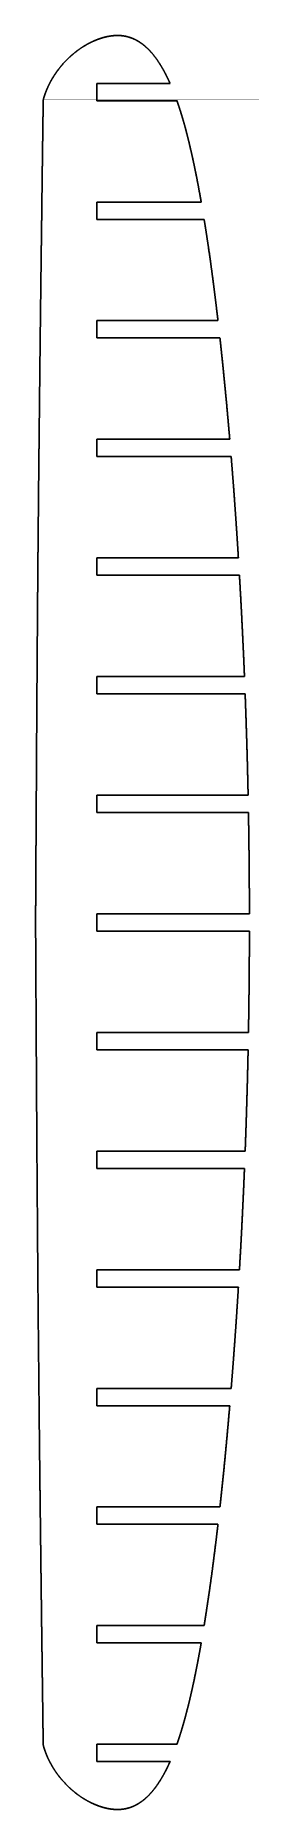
# Model space of a CAD drawing. Header units: metres. Extents: x 23 to 70, y -194 to 194.
import ezdxf

# ---------------------------------------------------------------- set-up
doc = ezdxf.new("R2010")
doc.units = ezdxf.units.M

msp = doc.modelspace()

# ---------------------------------------------------------------- linework, layer by layer
for p, q in [((36.87, 183.9, 327), (52.89, 183.9, 327)), ((36.87, 180.1, 327), (54.39, 180.1, 327)), ((36.87, 157.9, 327), (59.7, 157.9, 327)), ((36.87, 154.1, 327), (60.34, 154.1, 327)), ((36.87, 131.9, 327), (63.37, 131.9, 327)), ((36.87, 128.1, 327), (63.8, 128.1, 327)), ((36.87, 105.9, 327), (65.94, 105.9, 327)), ((36.87, 102.1, 327), (66.25, 102.1, 327)), ((36.87, 79.9, 327), (67.83, 79.9, 327)), ((36.87, 76.1, 327), (68.06, 76.1, 327)), ((36.87, 53.9, 327), (69.16, 53.9, 327)), ((36.87, 50.1, 327), (69.31, 50.1, 327)), ((36.87, 27.9, 327), (69.96, 27.9, 327)), ((36.87, 24.1, 327), (70.03, 24.1, 327)), ((36.87, 1.9, 327), (70.24, 1.9, 327)), ((36.87, -1.9, 327), (70.24, -1.9, 327)), ((36.87, -24.1, 327), (70.03, -24.1, 327)), ((36.87, -27.9, 327), (69.96, -27.9, 327)), ((36.87, -50.1, 327), (69.31, -50.1, 327)), ((36.87, -53.9, 327), (69.16, -53.9, 327)), ((36.87, -76.1, 327), (68.06, -76.1, 327)), ((36.87, -79.9, 327), (67.83, -79.9, 327)), ((36.87, -102.1, 327), (66.25, -102.1, 327)), ((36.87, -105.9, 327), (65.94, -105.9, 327)), ((36.87, -128.1, 327), (63.8, -128.1, 327)), ((36.87, -131.9, 327), (63.37, -131.9, 327)), ((36.87, -154.1, 327), (60.34, -154.1, 327)), ((36.87, -157.9, 327), (59.7, -157.9, 327)), ((36.87, -180.1, 327), (54.39, -180.1, 327)), ((36.87, -183.9, 327), (52.89, -183.9, 327))]:
    msp.add_line(p, q)
for points, knots in [([(52.89, 183.9, 327), (52.48, 184.83, 327), (52.04, 185.74, 327), (51.58, 186.65, 327), (51.09, 187.53, 327), (50.56, 188.4, 327), (49.98, 189.24, 327), (49.36, 190.05, 327), (48.37, 191.16, 327), (48.04, 191.5, 327), (47.69, 191.83, 327), (47.34, 192.15, 327), (46.96, 192.45, 327), (46.58, 192.73, 327), (46.18, 192.99, 327), (45.52, 193.38, 327), (45.26, 193.51, 327), (45, 193.64, 327), (44.74, 193.75, 327), (44.47, 193.86, 327), (44.19, 193.95, 327), (43.92, 194.04, 327), (43.13, 194.25, 327), (42.62, 194.35, 327), (42.09, 194.41, 327), (41.57, 194.43, 327), (41.04, 194.42, 327), (40.52, 194.38, 327), (40, 194.31, 327), (39.34, 194.19, 327), (39.2, 194.17, 327), (39.06, 194.14, 327), (38.91, 194.1, 327), (38.77, 194.07, 327), (38.63, 194.03, 327), (38.48, 194, 327), (38.2, 193.92, 327), (38.06, 193.87, 327), (37.91, 193.83, 327), (37.77, 193.79, 327), (37.63, 193.74, 327), (37.49, 193.69, 327), (37.34, 193.64, 327), (36.91, 193.48, 327), (36.63, 193.37, 327), (36.35, 193.25, 327), (36.07, 193.13, 327), (35.79, 193, 327), (35.51, 192.86, 327), (35.24, 192.72, 327), (34.23, 192.17, 327), (33.5, 191.73, 327), (32.81, 191.25, 327), (32.13, 190.74, 327), (31.48, 190.19, 327), (30.86, 189.62, 327), (30.26, 189.02, 327), (29.16, 187.81, 327), (28.66, 187.21, 327), (28.18, 186.59, 327), (27.73, 185.94, 327), (27.31, 185.28, 327), (26.91, 184.6, 327), (26.55, 183.9, 327), (26.06, 182.83, 327), (25.9, 182.48, 327), (25.76, 182.11, 327), (25.62, 181.75, 327), (25.49, 181.38, 327), (25.37, 181.01, 327), (25.26, 180.63, 327), (25.17, 180.25, 327)], [0, 0, 0, 0, 0, 0, 0, 0, 0, 0.209396, 0.209396, 0.209396, 0.209396, 0.209396, 0.209396, 0.209396, 0.307811, 0.307811, 0.307811, 0.307811, 0.307811, 0.307811, 0.307811, 0.367417, 0.367417, 0.367417, 0.367417, 0.367417, 0.367417, 0.367417, 0.47554, 0.47554, 0.47554, 0.47554, 0.47554, 0.47554, 0.47554, 0.505619, 0.505619, 0.505619, 0.505619, 0.505619, 0.505619, 0.505619, 0.535697, 0.535697, 0.535697, 0.535697, 0.535697, 0.535697, 0.535697, 0.59691, 0.59691, 0.59691, 0.59691, 0.59691, 0.59691, 0.59691, 0.765624, 0.765624, 0.765624, 0.765624, 0.765624, 0.765624, 0.765624, 0.922186, 0.922186, 0.922186, 0.922186, 0.922186, 0.922186, 0.922186, 1, 1, 1, 1, 1, 1, 1, 1, 1]), ([(25.17, 180.25, 327), (25.17, 180.26, 327), (25.17, 180.25, 327), (25.17, 180.25, 327), (25.17, 180.25, 327), (25.17, 180.25, 327), (25.17, 180.25, 327), (25.17, 180.25, 327), (25.17, 180.25, 327), (25.17, 180.25, 327), (25.17, 180.25, 327), (25.17, 180.25, 327), (25.17, 180.24, 327), (25.17, 180.24, 327), (25.17, 180.23, 327), (25.16, 180.22, 327), (25.16, 180.21, 327), (25.16, 180.2, 327), (25.16, 180.19, 327), (25.16, 180.17, 327), (25.16, 180.16, 327), (25.16, 180.14, 327), (25.16, 180.1, 327), (25.16, 180.07, 327), (25.16, 180.04, 327), (25.16, 180.01, 327), (25.16, 179.97, 327), (25.16, 179.93, 327), (25.16, 179.89, 327), (25.16, 179.76, 327), (25.16, 179.69, 327), (25.16, 179.61, 327), (25.16, 179.54, 327), (25.16, 179.46, 327), (25.15, 179.39, 327), (25.15, 179.32, 327), (25.15, 179.1, 327), (25.15, 178.97, 327), (25.15, 178.83, 327), (25.15, 178.7, 327), (25.14, 178.56, 327), (25.14, 178.42, 327), (25.14, 178.29, 327), (25.14, 177.92, 327), (25.13, 177.7, 327), (25.13, 177.47, 327), (25.13, 177.24, 327), (25.12, 177.01, 327), (25.12, 176.79, 327), (25.12, 176.56, 327), (25.11, 175.86, 327), (25.1, 175.39, 327), (25.1, 174.93, 327), (25.09, 174.46, 327), (25.08, 173.99, 327), (25.08, 173.52, 327), (25.07, 173.05, 327), (25.05, 171.67, 327), (25.04, 170.75, 327), (25.03, 169.84, 327), (25.02, 168.92, 327), (25.01, 168.01, 327), (24.99, 167.09, 327), (24.98, 166.18, 327), (24.95, 163.99, 327), (24.94, 162.72, 327), (24.92, 161.44, 327), (24.9, 160.17, 327), (24.89, 158.89, 327), (24.87, 157.62, 327), (24.86, 156.34, 327), (24.81, 152.55, 327), (24.78, 150.03, 327), (24.74, 147.52, 327), (24.71, 145, 327), (24.68, 142.48, 327), (24.65, 139.97, 327), (24.62, 137.45, 327), (24.55, 131.76, 327), (24.51, 128.58, 327), (24.48, 125.4, 327), (24.44, 122.22, 327), (24.41, 119.04, 327), (24.37, 115.86, 327), (24.34, 112.68, 327), (24.28, 107.09, 327), (24.25, 104.67, 327), (24.23, 102.26, 327), (24.2, 99.84, 327), (24.18, 97.43, 327), (24.15, 95.02, 327), (24.13, 92.6, 327), (24.09, 87.77, 327), (24.06, 85.36, 327), (24.04, 82.94, 327), (24.02, 80.53, 327), (24, 78.11, 327), (23.98, 75.7, 327), (23.96, 73.28, 327), (23.92, 68.32, 327), (23.9, 65.78, 327), (23.88, 63.23, 327), (23.87, 60.69, 327), (23.85, 58.14, 327), (23.83, 55.6, 327), (23.81, 53.05, 327), (23.78, 48.19, 327), (23.76, 45.87, 327), (23.75, 43.55, 327), (23.73, 41.24, 327), (23.72, 38.92, 327), (23.7, 36.6, 327), (23.69, 34.28, 327), (23.67, 30.23, 327), (23.66, 28.5, 327), (23.65, 26.77, 327), (23.64, 25.04, 327), (23.63, 23.31, 327), (23.62, 21.58, 327), (23.61, 19.85, 327), (23.59, 17.56, 327), (23.59, 17, 327), (23.59, 16.45, 327), (23.58, 15.89, 327), (23.58, 15.33, 327), (23.58, 14.77, 327), (23.57, 14.21, 327), (23.57, 13.15, 327), (23.57, 12.65, 327), (23.56, 12.17, 327), (23.56, 11.71, 327), (23.56, 11.26, 327), (23.56, 10.82, 327), (23.55, 10.4, 327), (23.55, 9.37, 327), (23.54, 8.76, 327), (23.54, 8.14, 327), (23.54, 7.53, 327), (23.53, 6.92, 327), (23.53, 6.31, 327), (23.53, 5.69, 327), (23.52, 4.76, 327), (23.52, 4.44, 327), (23.52, 4.13, 327), (23.52, 3.81, 327), (23.51, 3.49, 327), (23.51, 3.17, 327), (23.51, 2.85, 327), (23.51, 2.39, 327), (23.51, 2.24, 327), (23.51, 2.09, 327), (23.51, 1.95, 327), (23.51, 1.8, 327), (23.5, 1.65, 327), (23.5, 1.5, 327), (23.5, 1.26, 327), (23.5, 1.17, 327), (23.5, 1.08, 327), (23.5, 0.99, 327), (23.5, 0.89, 327), (23.5, 0.8, 327), (23.5, 0.71, 327), (23.5, 0.56, 327), (23.5, 0.51, 327), (23.5, 0.46, 327), (23.5, 0.41, 327), (23.5, 0.36, 327), (23.5, 0.31, 327), (23.5, 0.26, 327), (23.5, 0.19, 327), (23.5, 0.16, 327), (23.5, 0.14, 327), (23.5, 0.12, 327), (23.5, 0.1, 327), (23.5, 0.07, 327), (23.5, 0.05, 327), (23.5, 0.03, 327), (23.5, 0.02, 327), (23.5, 0.01, 327), (23.5, 0.01, 327), (23.5, 0, 327), (23.5, 0, 327), (23.5, 0, 327), (23.5, 0, 327), (23.5, 0, 327), (23.5, 0, 327), (23.5, 0, 327), (23.5, 0, 327), (23.5, 0, 327), (23.5, 0, 327), (23.5, -0.01, 327), (23.5, -0.01, 327), (23.5, -0.02, 327), (23.5, -0.02, 327), (23.5, -0.03, 327), (23.5, -0.04, 327), (23.5, -0.05, 327), (23.5, -0.07, 327), (23.5, -0.09, 327), (23.5, -0.1, 327), (23.5, -0.12, 327), (23.5, -0.15, 327), (23.5, -0.17, 327), (23.5, -0.2, 327), (23.5, -0.25, 327), (23.5, -0.28, 327), (23.5, -0.32, 327), (23.5, -0.35, 327), (23.5, -0.39, 327), (23.5, -0.43, 327), (23.5, -0.48, 327), (23.5, -0.57, 327), (23.5, -0.63, 327), (23.5, -0.68, 327), (23.5, -0.74, 327), (23.5, -0.8, 327), (23.5, -0.87, 327), (23.5, -0.94, 327), (23.5, -1.15, 327), (23.5, -1.29, 327), (23.5, -1.42, 327), (23.5, -1.56, 327), (23.5, -1.69, 327), (23.51, -1.83, 327), (23.51, -1.97, 327), (23.51, -2.33, 327), (23.51, -2.56, 327), (23.51, -2.79, 327), (23.51, -3.01, 327), (23.51, -3.24, 327), (23.51, -3.47, 327), (23.52, -3.7, 327), (23.52, -4.39, 327), (23.52, -4.86, 327), (23.52, -5.33, 327), (23.53, -5.8, 327), (23.53, -6.26, 327), (23.53, -6.73, 327), (23.54, -7.2, 327), (23.54, -8.58, 327), (23.55, -9.5, 327), (23.55, -10.41, 327), (23.56, -11.33, 327), (23.56, -12.24, 327), (23.57, -13.16, 327), (23.57, -14.07, 327), (23.59, -16.26, 327), (23.59, -17.54, 327), (23.6, -18.81, 327), (23.61, -20.08, 327), (23.61, -21.36, 327), (23.62, -22.63, 327), (23.63, -23.91, 327), (23.65, -27.7, 327), (23.67, -30.21, 327), (23.68, -32.73, 327), (23.7, -35.25, 327), (23.71, -37.76, 327), (23.73, -40.28, 327), (23.74, -42.8, 327), (23.78, -48.49, 327), (23.8, -51.67, 327), (23.82, -54.85, 327), (23.85, -58.03, 327), (23.87, -61.21, 327), (23.89, -64.38, 327), (23.92, -67.56, 327), (23.96, -73.16, 327), (23.98, -75.57, 327), (24, -77.98, 327), (24.02, -80.4, 327), (24.04, -82.81, 327), (24.06, -85.23, 327), (24.08, -87.64, 327), (24.15, -94.19, 327), (24.19, -98.33, 327), (24.23, -102.47, 327), (24.27, -106.6, 327), (24.31, -110.74, 327), (24.36, -114.88, 327), (24.4, -119.01, 327), (24.49, -126.69, 327), (24.53, -130.23, 327), (24.58, -133.77, 327), (24.62, -137.31, 327), (24.66, -140.85, 327), (24.7, -144.39, 327), (24.75, -147.93, 327), (24.81, -153, 327), (24.83, -154.53, 327), (24.85, -156.06, 327), (24.87, -157.59, 327), (24.89, -159.12, 327), (24.91, -160.65, 327), (24.93, -162.18, 327), (24.96, -164.23, 327), (24.96, -164.76, 327), (24.97, -165.28, 327), (24.98, -165.81, 327), (24.98, -166.33, 327), (24.99, -166.86, 327), (25, -167.38, 327), (25.01, -168.37, 327), (25.02, -168.83, 327), (25.02, -169.28, 327), (25.03, -169.74, 327), (25.04, -170.2, 327), (25.04, -170.66, 327), (25.05, -171.12, 327), (25.06, -172.11, 327), (25.07, -172.65, 327), (25.07, -173.18, 327), (25.08, -173.71, 327), (25.09, -174.24, 327), (25.09, -174.78, 327), (25.1, -175.31, 327), (25.11, -176.12, 327), (25.12, -176.39, 327), (25.12, -176.66, 327), (25.12, -176.94, 327), (25.13, -177.21, 327), (25.13, -177.49, 327), (25.13, -177.76, 327), (25.14, -178.19, 327), (25.14, -178.33, 327), (25.14, -178.46, 327), (25.14, -178.59, 327), (25.15, -178.71, 327), (25.15, -178.83, 327), (25.15, -178.94, 327), (25.15, -179.12, 327), (25.15, -179.21, 327), (25.15, -179.3, 327), (25.15, -179.38, 327), (25.16, -179.47, 327), (25.16, -179.55, 327), (25.16, -179.64, 327), (25.16, -179.77, 327), (25.16, -179.82, 327), (25.16, -179.86, 327), (25.16, -179.9, 327), (25.16, -179.93, 327), (25.16, -179.97, 327), (25.16, -180, 327), (25.16, -180.04, 327), (25.16, -180.06, 327), (25.16, -180.08, 327), (25.16, -180.09, 327), (25.16, -180.11, 327), (25.16, -180.12, 327), (25.16, -180.14, 327), (25.16, -180.17, 327), (25.16, -180.18, 327), (25.16, -180.2, 327), (25.16, -180.21, 327), (25.16, -180.22, 327), (25.17, -180.23, 327), (25.17, -180.24, 327), (25.17, -180.25, 327), (25.17, -180.25, 327), (25.17, -180.25, 327), (25.17, -180.25, 327), (25.16, -180.26, 327), (25.17, -180.25, 327), (25.17, -180.26, 327), (25.17, -180.25, 327)], [0, 0, 0, 0, 0, 0, 0, 0, 0, 0.001519, 0.001519, 0.001519, 0.001519, 0.001519, 0.001519, 0.001519, 0.0031, 0.0031, 0.0031, 0.0031, 0.0031, 0.0031, 0.0031, 0.004682, 0.004682, 0.004682, 0.004682, 0.004682, 0.004682, 0.004682, 0.00658, 0.00658, 0.00658, 0.00658, 0.00658, 0.00658, 0.00658, 0.009386, 0.009386, 0.009386, 0.009386, 0.009386, 0.009386, 0.009386, 0.01446, 0.01446, 0.01446, 0.01446, 0.01446, 0.01446, 0.01446, 0.022921, 0.022921, 0.022921, 0.022921, 0.022921, 0.022921, 0.022921, 0.040303, 0.040303, 0.040303, 0.040303, 0.040303, 0.040303, 0.040303, 0.074247, 0.074247, 0.074247, 0.074247, 0.074247, 0.074247, 0.074247, 0.121525, 0.121525, 0.121525, 0.121525, 0.121525, 0.121525, 0.121525, 0.214872, 0.214872, 0.214872, 0.214872, 0.214872, 0.214872, 0.214872, 0.332776, 0.332776, 0.332776, 0.332776, 0.332776, 0.332776, 0.332776, 0.422318, 0.422318, 0.422318, 0.422318, 0.422318, 0.422318, 0.422318, 0.511871, 0.511871, 0.511871, 0.511871, 0.511871, 0.511871, 0.511871, 0.606265, 0.606265, 0.606265, 0.606265, 0.606265, 0.606265, 0.606265, 0.692227, 0.692227, 0.692227, 0.692227, 0.692227, 0.692227, 0.692227, 0.75641, 0.75641, 0.75641, 0.75641, 0.75641, 0.75641, 0.75641, 0.777121, 0.777121, 0.777121, 0.777121, 0.777121, 0.777121, 0.777121, 0.795943, 0.795943, 0.795943, 0.795943, 0.795943, 0.795943, 0.795943, 0.823966, 0.823966, 0.823966, 0.823966, 0.823966, 0.823966, 0.823966, 0.838515, 0.838515, 0.838515, 0.838515, 0.838515, 0.838515, 0.838515, 0.845275, 0.845275, 0.845275, 0.845275, 0.845275, 0.845275, 0.845275, 0.849554, 0.849554, 0.849554, 0.849554, 0.849554, 0.849554, 0.849554, 0.851951, 0.851951, 0.851951, 0.851951, 0.851951, 0.851951, 0.851951, 0.853113, 0.853113, 0.853113, 0.853113, 0.853113, 0.853113, 0.853113, 0.853756, 0.853756, 0.853756, 0.853756, 0.853756, 0.853756, 0.853756, 0.854403, 0.854403, 0.854403, 0.854403, 0.854403, 0.854403, 0.854403, 0.854879, 0.854879, 0.854879, 0.854879, 0.854879, 0.854879, 0.854879, 0.855402, 0.855402, 0.855402, 0.855402, 0.855402, 0.855402, 0.855402, 0.855878, 0.855878, 0.855878, 0.855878, 0.855878, 0.855878, 0.855878, 0.856354, 0.856354, 0.856354, 0.856354, 0.856354, 0.856354, 0.856354, 0.857217, 0.857217, 0.857217, 0.857217, 0.857217, 0.857217, 0.857217, 0.858656, 0.858656, 0.858656, 0.858656, 0.858656, 0.858656, 0.858656, 0.861613, 0.861613, 0.861613, 0.861613, 0.861613, 0.861613, 0.861613, 0.867387, 0.867387, 0.867387, 0.867387, 0.867387, 0.867387, 0.867387, 0.87543, 0.87543, 0.87543, 0.87543, 0.87543, 0.87543, 0.87543, 0.891309, 0.891309, 0.891309, 0.891309, 0.891309, 0.891309, 0.891309, 0.911368, 0.911368, 0.911368, 0.911368, 0.911368, 0.911368, 0.911368, 0.926604, 0.926604, 0.926604, 0.926604, 0.926604, 0.926604, 0.926604, 0.95271, 0.95271, 0.95271, 0.95271, 0.95271, 0.95271, 0.95271, 0.975046, 0.975046, 0.975046, 0.975046, 0.975046, 0.975046, 0.975046, 0.984706, 0.984706, 0.984706, 0.984706, 0.984706, 0.984706, 0.984706, 0.988018, 0.988018, 0.988018, 0.988018, 0.988018, 0.988018, 0.988018, 0.990916, 0.990916, 0.990916, 0.990916, 0.990916, 0.990916, 0.990916, 0.994281, 0.994281, 0.994281, 0.994281, 0.994281, 0.994281, 0.994281, 0.996014, 0.996014, 0.996014, 0.996014, 0.996014, 0.996014, 0.996014, 0.996971, 0.996971, 0.996971, 0.996971, 0.996971, 0.996971, 0.996971, 0.997782, 0.997782, 0.997782, 0.997782, 0.997782, 0.997782, 0.997782, 0.998249, 0.998249, 0.998249, 0.998249, 0.998249, 0.998249, 0.998249, 0.998575, 0.998575, 0.998575, 0.998575, 0.998575, 0.998575, 0.998575, 0.999135, 0.999135, 0.999135, 0.999135, 0.999135, 0.999135, 0.999135, 1, 1, 1, 1, 1, 1, 1, 1, 1]), ([(59.7, 157.9, 327), (59.67, 158.08, 327), (59.64, 158.27, 327), (59.61, 158.45, 327), (59.57, 158.64, 327), (59.54, 158.82, 327), (59.51, 159.01, 327), (59.47, 159.19, 327), (59.2, 160.74, 327), (58.94, 162.1, 327), (58.68, 163.46, 327), (58.41, 164.82, 327), (58.13, 166.18, 327), (57.84, 167.53, 327), (57.53, 168.89, 327), (57.1, 170.71, 327), (56.99, 171.17, 327), (56.88, 171.63, 327), (56.77, 172.08, 327), (56.65, 172.53, 327), (56.54, 172.97, 327), (56.43, 173.4, 327), (56.14, 174.48, 327), (55.96, 175.11, 327), (55.79, 175.73, 327), (55.61, 176.33, 327), (55.44, 176.92, 327), (55.26, 177.5, 327), (55.08, 178.06, 327), (54.84, 178.8, 327), (54.78, 178.99, 327), (54.71, 179.17, 327), (54.65, 179.36, 327), (54.59, 179.54, 327), (54.52, 179.73, 327), (54.46, 179.92, 327), (54.39, 180.1, 327)], [0, 0, 0, 0, 0, 0, 0, 0, 0, 0.061904, 0.061904, 0.061904, 0.061904, 0.061904, 0.061904, 0.061904, 0.520134, 0.520134, 0.520134, 0.520134, 0.520134, 0.520134, 0.520134, 0.679655, 0.679655, 0.679655, 0.679655, 0.679655, 0.679655, 0.679655, 0.918917, 0.918917, 0.918917, 0.918917, 0.918917, 0.918917, 0.918917, 1, 1, 1, 1, 1, 1, 1, 1, 1]), ([(63.37, 131.9, 327), (63.15, 133.76, 327), (62.93, 135.62, 327), (62.71, 137.48, 327), (62.47, 139.34, 327), (62.23, 141.19, 327), (61.98, 143.05, 327), (61.73, 144.9, 327), (61.33, 147.68, 327), (61.2, 148.59, 327), (61.06, 149.51, 327), (60.92, 150.43, 327), (60.78, 151.35, 327), (60.64, 152.27, 327), (60.49, 153.18, 327), (60.34, 154.1, 327)], [0, 0, 0, 0, 0, 0, 0, 0, 0, 0.668498, 0.668498, 0.668498, 0.668498, 0.668498, 0.668498, 0.668498, 1, 1, 1, 1, 1, 1, 1, 1, 1]), ([(65.94, 105.9, 327), (65.74, 108.29, 327), (65.53, 110.67, 327), (65.32, 113.06, 327), (65.09, 115.44, 327), (64.87, 117.83, 327), (64.63, 120.21, 327), (64.39, 122.59, 327), (64.09, 125.36, 327), (64.05, 125.75, 327), (64.01, 126.15, 327), (63.97, 126.54, 327), (63.93, 126.93, 327), (63.88, 127.32, 327), (63.84, 127.71, 327), (63.8, 128.1, 327)], [0, 0, 0, 0, 0, 0, 0, 0, 0, 0.858985, 0.858985, 0.858985, 0.858985, 0.858985, 0.858985, 0.858985, 1, 1, 1, 1, 1, 1, 1, 1, 1]), ([(67.83, 79.9, 327), (67.72, 81.71, 327), (67.61, 83.53, 327), (67.49, 85.34, 327), (67.37, 87.15, 327), (67.24, 88.96, 327), (67.12, 90.77, 327), (66.98, 92.59, 327), (66.79, 95.25, 327), (66.72, 96.11, 327), (66.66, 96.97, 327), (66.59, 97.82, 327), (66.53, 98.68, 327), (66.46, 99.53, 327), (66.39, 100.39, 327), (66.31, 101.35, 327), (66.31, 101.46, 327), (66.3, 101.57, 327), (66.29, 101.67, 327), (66.28, 101.78, 327), (66.27, 101.89, 327), (66.26, 101.99, 327), (66.25, 102.1, 327)], [0, 0, 0, 0, 0, 0, 0, 0, 0, 0.652885, 0.652885, 0.652885, 0.652885, 0.652885, 0.652885, 0.652885, 0.961459, 0.961459, 0.961459, 0.961459, 0.961459, 0.961459, 0.961459, 1, 1, 1, 1, 1, 1, 1, 1, 1]), ([(69.16, 53.9, 327), (69.05, 56.66, 327), (68.93, 59.42, 327), (68.8, 62.18, 327), (68.67, 64.94, 327), (68.53, 67.7, 327), (68.38, 70.46, 327), (68.23, 73.22, 327), (68.07, 75.99, 327), (68.07, 76, 327), (68.07, 76.02, 327), (68.07, 76.04, 327), (68.06, 76.05, 327), (68.06, 76.07, 327), (68.06, 76.08, 327), (68.06, 76.1, 327)], [0, 0, 0, 0, 0, 0, 0, 0, 0, 0.994284, 0.994284, 0.994284, 0.994284, 0.994284, 0.994284, 0.994284, 1, 1, 1, 1, 1, 1, 1, 1, 1]), ([(66.25, -102.1, 327), (66.29, -101.71, 327), (66.32, -101.32, 327), (66.35, -100.93, 327), (66.38, -100.53, 327), (66.41, -100.14, 327), (66.44, -99.75, 327), (66.47, -99.36, 327), (66.56, -98.3, 327), (66.61, -97.64, 327), (66.66, -96.97, 327), (66.71, -96.3, 327), (66.76, -95.64, 327), (66.81, -94.97, 327), (66.86, -94.3, 327), (67.03, -91.92, 327), (67.16, -90.2, 327), (67.28, -88.49, 327), (67.39, -86.77, 327), (67.51, -85.05, 327), (67.62, -83.33, 327), (67.73, -81.62, 327), (67.83, -79.9, 327)], [0, 0, 0, 0, 0, 0, 0, 0, 0, 0.141778, 0.141778, 0.141778, 0.141778, 0.141778, 0.141778, 0.141778, 0.382222, 0.382222, 0.382222, 0.382222, 0.382222, 0.382222, 0.382222, 1, 1, 1, 1, 1, 1, 1, 1, 1]), ([(60.34, -154.1, 327), (60.38, -153.88, 327), (60.41, -153.66, 327), (60.45, -153.45, 327), (60.48, -153.23, 327), (60.51, -153.01, 327), (60.55, -152.79, 327), (60.58, -152.58, 327), (60.92, -150.43, 327), (61.21, -148.5, 327), (61.5, -146.56, 327), (61.77, -144.63, 327), (62.03, -142.69, 327), (62.29, -140.75, 327), (62.53, -138.81, 327), (62.85, -136.25, 327), (62.93, -135.63, 327), (63, -135.01, 327), (63.08, -134.39, 327), (63.15, -133.76, 327), (63.22, -133.14, 327), (63.3, -132.52, 327), (63.37, -131.9, 327)], [0, 0, 0, 0, 0, 0, 0, 0, 0, 0.078689, 0.078689, 0.078689, 0.078689, 0.078689, 0.078689, 0.078689, 0.776556, 0.776556, 0.776556, 0.776556, 0.776556, 0.776556, 0.776556, 1, 1, 1, 1, 1, 1, 1, 1, 1]), ([(54.39, -180.1, 327), (54.39, -180.09, 327), (54.39, -180.09, 327), (54.4, -180.08, 327), (54.4, -180.07, 327), (54.4, -180.06, 327), (54.4, -180.06, 327), (54.41, -180.05, 327), (54.53, -179.7, 327), (54.65, -179.35, 327), (54.77, -178.99, 327), (54.89, -178.62, 327), (55.02, -178.25, 327), (55.13, -177.88, 327), (55.25, -177.5, 327), (55.56, -176.49, 327), (55.75, -175.86, 327), (55.93, -175.23, 327), (56.1, -174.6, 327), (56.27, -173.97, 327), (56.44, -173.34, 327), (56.6, -172.71, 327), (56.96, -171.3, 327), (57.15, -170.52, 327), (57.33, -169.74, 327), (57.51, -168.96, 327), (57.69, -168.18, 327), (57.86, -167.39, 327), (58.03, -166.61, 327), (58.4, -164.84, 327), (58.6, -163.85, 327), (58.79, -162.86, 327), (58.98, -161.87, 327), (59.17, -160.88, 327), (59.35, -159.89, 327), (59.53, -158.89, 327), (59.7, -157.9, 327)], [0, 0, 0, 0, 0, 0, 0, 0, 0, 0.002878, 0.002878, 0.002878, 0.002878, 0.002878, 0.002878, 0.002878, 0.143819, 0.143819, 0.143819, 0.143819, 0.143819, 0.143819, 0.143819, 0.370654, 0.370654, 0.370654, 0.370654, 0.370654, 0.370654, 0.370654, 0.649506, 0.649506, 0.649506, 0.649506, 0.649506, 0.649506, 0.649506, 1, 1, 1, 1, 1, 1, 1, 1, 1]), ([(25.17, -180.25, 327), (25.26, -180.63, 327), (25.37, -181.01, 327), (25.49, -181.38, 327), (25.62, -181.75, 327), (25.76, -182.11, 327), (25.9, -182.48, 327), (26.06, -182.83, 327), (26.55, -183.9, 327), (26.91, -184.6, 327), (27.31, -185.28, 327), (27.73, -185.94, 327), (28.18, -186.59, 327), (28.66, -187.21, 327), (29.16, -187.81, 327), (30.26, -189.02, 327), (30.86, -189.62, 327), (31.48, -190.19, 327), (32.13, -190.74, 327), (32.81, -191.25, 327), (33.5, -191.73, 327), (34.23, -192.17, 327), (35.24, -192.72, 327), (35.51, -192.86, 327), (35.79, -193, 327), (36.06, -193.13, 327), (36.34, -193.25, 327), (36.63, -193.37, 327), (36.91, -193.48, 327), (37.31, -193.63, 327), (37.41, -193.67, 327), (37.52, -193.7, 327), (37.63, -193.74, 327), (37.73, -193.78, 327), (37.84, -193.81, 327), (37.95, -193.84, 327), (38.23, -193.93, 327), (38.41, -193.98, 327), (38.59, -194.02, 327), (38.76, -194.07, 327), (38.94, -194.11, 327), (39.12, -194.15, 327), (39.3, -194.19, 327), (39.66, -194.25, 327), (39.84, -194.28, 327), (40.02, -194.31, 327), (40.2, -194.33, 327), (40.38, -194.35, 327), (40.56, -194.37, 327), (40.74, -194.38, 327), (41.26, -194.41, 327), (41.6, -194.41, 327), (41.95, -194.4, 327), (42.29, -194.37, 327), (42.63, -194.33, 327), (42.97, -194.28, 327), (43.3, -194.2, 327), (44.08, -194, 327), (44.51, -193.85, 327), (44.94, -193.68, 327), (45.35, -193.49, 327), (45.75, -193.27, 327), (46.14, -193.02, 327), (46.52, -192.76, 327), (47.17, -192.27, 327), (47.45, -192.04, 327), (47.72, -191.8, 327), (47.98, -191.55, 327), (48.23, -191.3, 327), (48.48, -191.03, 327), (48.72, -190.77, 327), (49.37, -190.01, 327), (49.76, -189.5, 327), (50.13, -188.99, 327), (50.49, -188.45, 327), (50.82, -187.91, 327), (51.15, -187.36, 327), (51.46, -186.81, 327), (51.91, -185.96, 327), (52.06, -185.67, 327), (52.2, -185.38, 327), (52.35, -185.08, 327), (52.48, -184.79, 327), (52.62, -184.49, 327), (52.76, -184.2, 327), (52.89, -183.9, 327)], [0, 0, 0, 0, 0, 0, 0, 0, 0, 0.00727124, 0.00727124, 0.00727124, 0.00727124, 0.00727124, 0.00727124, 0.00727124, 0.021901, 0.021901, 0.021901, 0.021901, 0.021901, 0.021901, 0.021901, 0.03766585, 0.03766585, 0.03766585, 0.03766585, 0.03766585, 0.03766585, 0.03766585, 0.04338527, 0.04338527, 0.04338527, 0.04338527, 0.04338527, 0.04338527, 0.04338527, 0.04549304, 0.04549304, 0.04549304, 0.04549304, 0.04549304, 0.04549304, 0.04549304, 0.04896768, 0.04896768, 0.04896768, 0.04896768, 0.04896768, 0.04896768, 0.04896768, 0.05240607, 0.05240607, 0.05240607, 0.05240607, 0.05240607, 0.05240607, 0.05240607, 0.05897737, 0.05897737, 0.05897737, 0.05897737, 0.05897737, 0.05897737, 0.05897737, 0.06773812, 0.06773812, 0.06773812, 0.06773812, 0.06773812, 0.06773812, 0.06773812, 0.07463121, 0.07463121, 0.07463121, 0.07463121, 0.07463121, 0.07463121, 0.07463121, 0.08683496, 0.08683496, 0.08683496, 0.08683496, 0.08683496, 0.08683496, 0.08683496, 0.09306507, 0.09306507, 0.09306507, 0.09306507, 0.09306507, 0.09306507, 0.09306507, 0.09306507, 0.09306507])]:
    msp.add_open_spline(points, degree=8, knots=knots)
for points, degree in [([(36.87, 183.9, 327), (36.87, 180.1, 327)], 1), ([(36.87, 157.9, 327), (36.87, 154.1, 327)], 1), ([(36.87, 131.9, 327), (36.87, 128.1, 327)], 1), ([(36.87, 105.9, 327), (36.87, 102.1, 327)], 1), ([(36.87, 79.9, 327), (36.87, 76.1, 327)], 1), ([(36.87, 53.9, 327), (36.87, 50.1, 327)], 1), ([(69.96, 27.9, 327), (69.9, 30.68, 327), (69.84, 33.45, 327), (69.76, 36.23, 327), (69.69, 39, 327), (69.6, 41.78, 327), (69.51, 44.55, 327), (69.41, 47.33, 327), (69.31, 50.1, 327)], 8), ([(36.87, 27.9, 327), (36.87, 24.1, 327)], 1), ([(70.24, 1.9, 327), (70.24, 4.68, 327), (70.23, 7.45, 327), (70.21, 10.23, 327), (70.19, 13, 327), (70.16, 15.78, 327), (70.12, 18.55, 327), (70.08, 21.33, 327), (70.03, 24.1, 327)], 8), ([(36.87, 1.9, 327), (36.87, 0, 327)], 1), ([(36.87, -1.9, 327), (36.87, 0, 327)], 1), ([(70.03, -24.1, 327), (70.08, -21.33, 327), (70.12, -18.55, 327), (70.16, -15.78, 327), (70.19, -13, 327), (70.21, -10.23, 327), (70.23, -7.45, 327), (70.24, -4.68, 327), (70.24, -1.9, 327)], 8), ([(36.87, -27.9, 327), (36.87, -24.1, 327)], 1), ([(69.31, -50.1, 327), (69.42, -47.33, 327), (69.51, -44.55, 327), (69.6, -41.78, 327), (69.69, -39, 327), (69.77, -36.23, 327), (69.84, -33.45, 327), (69.9, -30.68, 327), (69.96, -27.9, 327)], 8), ([(36.87, -53.9, 327), (36.87, -50.1, 327)], 1), ([(68.06, -76.1, 327), (68.23, -73.33, 327), (68.38, -70.55, 327), (68.53, -67.78, 327), (68.67, -65, 327), (68.8, -62.23, 327), (68.93, -59.45, 327), (69.05, -56.68, 327), (69.16, -53.9, 327)], 8), ([(36.87, -79.9, 327), (36.87, -76.1, 327)], 1), ([(36.87, -105.9, 327), (36.87, -102.1, 327)], 1), ([(63.8, -128.1, 327), (64.1, -125.33, 327), (64.4, -122.56, 327), (64.68, -119.78, 327), (64.95, -117.01, 327), (65.21, -114.23, 327), (65.46, -111.46, 327), (65.71, -108.68, 327), (65.94, -105.9, 327)], 8), ([(36.87, -131.9, 327), (36.87, -128.1, 327)], 1), ([(36.87, -157.9, 327), (36.87, -154.1, 327)], 1), ([(36.87, -183.9, 327), (36.87, -180.1, 327)], 1)]:
    msp.add_open_spline(points, degree=degree)

doc.saveas('drawing.dxf')
